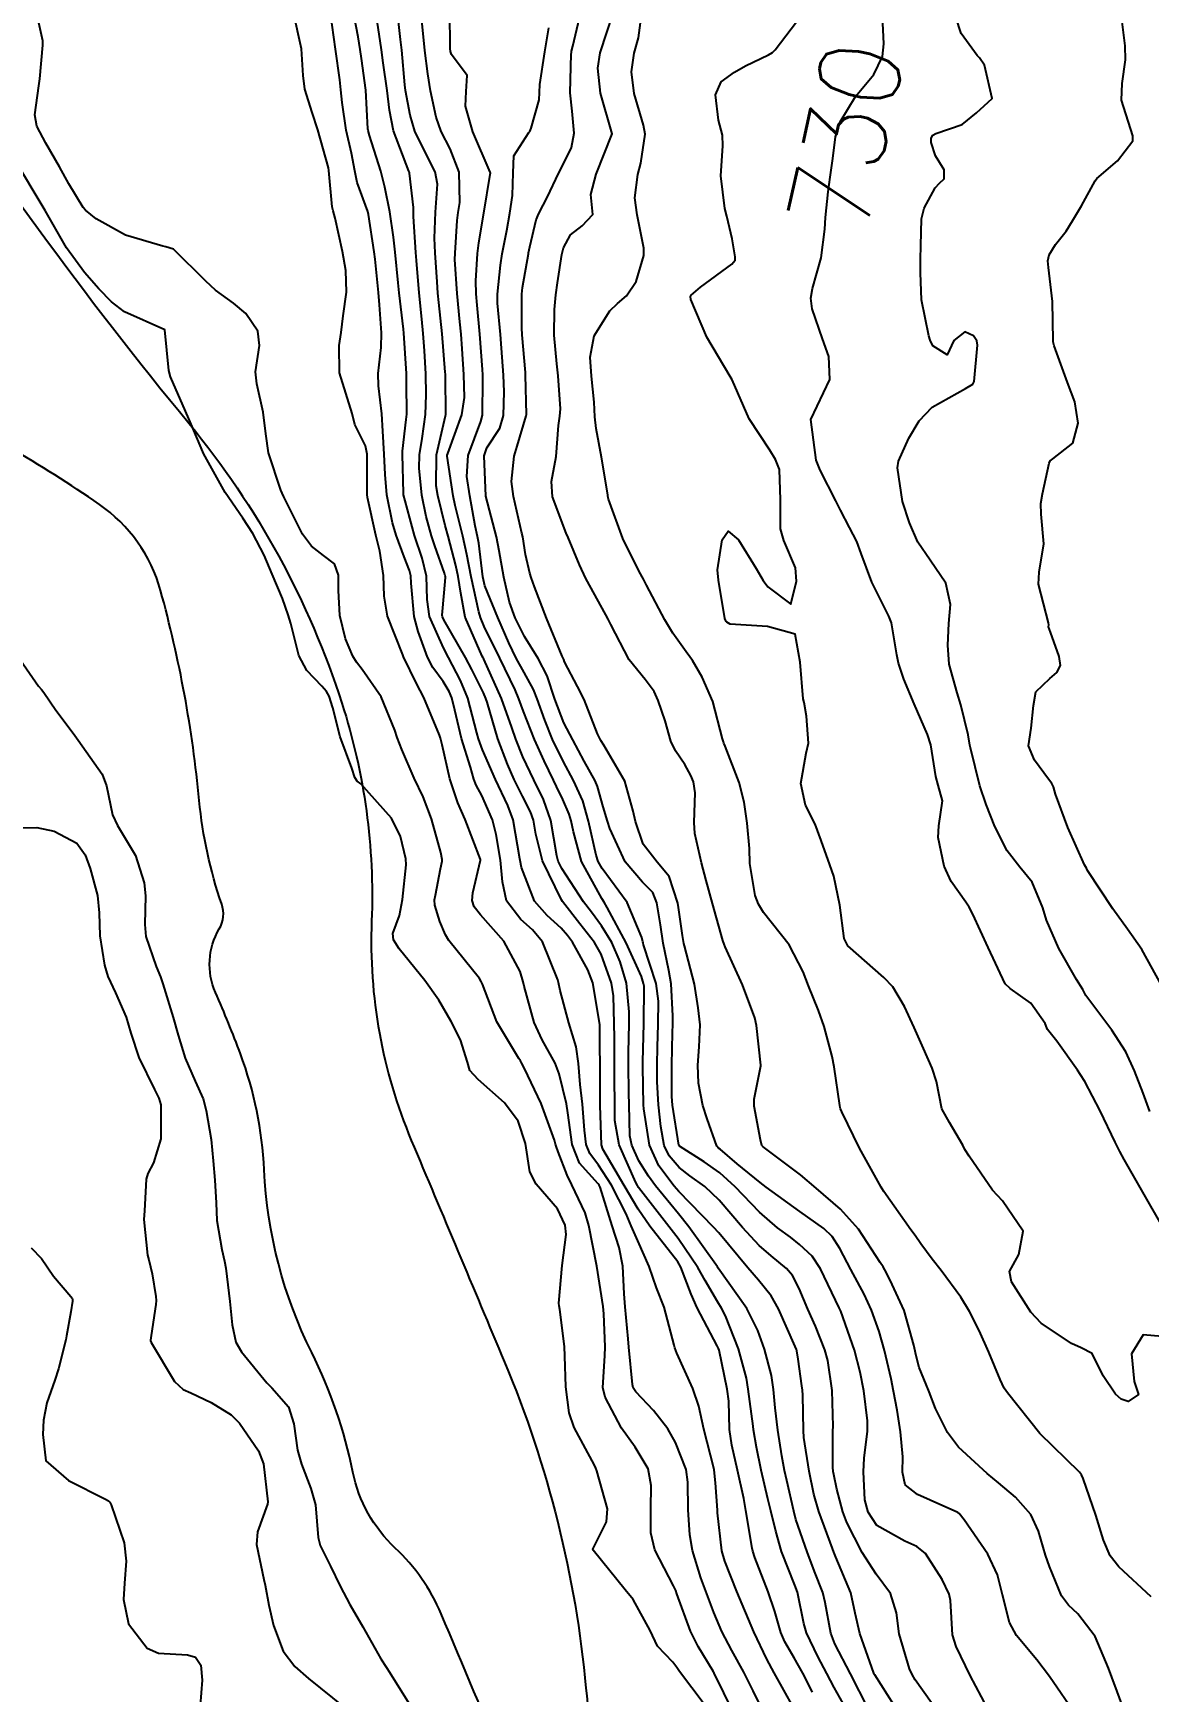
# Model space of a CAD drawing. Header units: metres. Extents: x 318500 to 325275, y 7408834 to 7428799.
# Drawn here: x 320035.3 to 320090.5, y 7413137.4 to 7413219.4 of the extents above; entities that cross this region are included whole.
import ezdxf
from ezdxf.enums import TextEntityAlignment as Align

# ---------------------------------------------------------------- set-up
doc = ezdxf.new("R2010")
doc.units = ezdxf.units.M
doc.header["$MEASUREMENT"] = 0
for name, color, linetype in [('Cotas', 45, 'Continuous'), ('Curvas de Nivel 1m', 11, 'Continuous'), ('Curvas de Nivel 5m', 15, 'Continuous'), ('Hidrografia', 140, 'Continuous'), ('Vias Secundárias', 230, 'Continuous')]:
    doc.layers.add(name, color=color, linetype=linetype)
doc.styles.add('Style-STANDARD', font='STANDARD.shx')

msp = doc.modelspace()

# ---------------------------------------------------------------- linework, layer by layer
at = {"layer": 'Curvas de Nivel 1m', "flags": 128}
for points, elevation in [([(320069.91, 7413136.35), (320068.964, 7413138.295), (320068.929, 7413138.36), (320068.9, 7413138.408), (320068.159, 7413139.618), (320067.794, 7413140.377), (320067.112, 7413142.223), (320067.056, 7413142.388), (320066.953, 7413142.62), (320066.018, 7413144.404), (320065.822, 7413145.241), (320065.821, 7413146.408), (320065.845, 7413147.58), (320065.687, 7413148.41), (320065.046, 7413149.476), (320064.379, 7413150.427), (320063.561, 7413151.95), (320063.457, 7413152.436), (320063.543, 7413153.996), (320063.558, 7413154.436), (320063.502, 7413156.069), (320063.468, 7413156.437), (320063.16, 7413158.44), (320062.759, 7413160.446), (320062.569, 7413161.079), (320061.924, 7413162.459), (320061.691, 7413162.93), (320061.236, 7413164.087), (320061.135, 7413164.367), (320061.101, 7413164.472), (320061.051, 7413164.664), (320060.4, 7413166.483), (320059.581, 7413168.21), (320059.433, 7413168.498), (320059.384, 7413168.582), (320059.302, 7413168.713), (320058.213, 7413170.511), (320057.491, 7413172.375), (320057.438, 7413172.519), (320057.352, 7413172.664), (320055.834, 7413174.543), (320055.662, 7413174.825), (320055.389, 7413175.479), (320055.134, 7413176.29), (320055.128, 7413176.554), (320055.167, 7413176.79), (320055.423, 7413178.08), (320055.505, 7413178.473), (320055.51, 7413178.549), (320055.435, 7413178.887), (320054.982, 7413180.557), (320054.555, 7413181.648), (320054.111, 7413182.571), (320053.501, 7413183.997), (320053.277, 7413184.582), (320053.156, 7413184.943), (320052.484, 7413186.591), (320051.554, 7413187.951), (320051.264, 7413188.312), (320051.079, 7413188.607), (320050.726, 7413189.46), (320050.442, 7413190.617), (320050.374, 7413191.853), (320050.37, 7413192.619), (320050.181, 7413193.177), (320049.63, 7413193.588), (320049.038, 7413194.043), (320048.587, 7413194.646), (320047.667, 7413196.482), (320047.584, 7413196.661), (320047.525, 7413196.809), (320046.906, 7413198.668), (320046.773, 7413199.606), (320046.656, 7413200.671), (320046.335, 7413202.081), (320046.275, 7413202.675), (320046.465, 7413203.978), (320046.389, 7413204.674), (320045.789, 7413205.56), (320045.178, 7413206.073), (320044.297, 7413206.703), (320043.807, 7413207.152), (320042.22, 7413208.734), (320041.832, 7413208.86), (320041.689, 7413208.885), (320039.84, 7413209.432), (320038.393, 7413210.241), (320037.858, 7413210.659), (320037.753, 7413210.792), (320037.039, 7413211.969), (320036.569, 7413212.81), (320035.897, 7413213.972), (320035.46, 7413214.824), (320035.36, 7413215.383), (320035.555, 7413216.824), (320035.599, 7413217.167), (320035.758, 7413218.822), (320035.75, 7413219.035), (320035.351, 7413220.826)], 717), ([(320071.43, 7413136.332), (320070.886, 7413137.421), (320070.427, 7413138.345), (320069.833, 7413139.428), (320069.343, 7413140.356), (320068.934, 7413141.311), (320068.539, 7413142.366), (320068.305, 7413143.025), (320067.887, 7413144.376), (320067.748, 7413145.139), (320067.666, 7413146.38), (320067.659, 7413147.742), (320067.566, 7413148.382), (320067.05, 7413149.719), (320066.664, 7413150.396), (320065.96, 7413151.298), (320065.078, 7413152.212), (320064.956, 7413152.421), (320064.923, 7413152.581), (320064.736, 7413154.424), (320064.702, 7413154.839), (320064.56, 7413156.426), (320064.512, 7413157.06), (320064.439, 7413158.427), (320064.254, 7413159.349), (320063.906, 7413160.433), (320063.323, 7413162.334), (320063.274, 7413162.439), (320063.221, 7413162.511), (320062.303, 7413163.526), (320061.931, 7413164.46), (320061.714, 7413166.013), (320061.648, 7413166.464), (320061.292, 7413167.955), (320061.094, 7413168.473), (320060.457, 7413169.628), (320060.061, 7413170.489), (320059.554, 7413172.29), (320059.505, 7413172.498), (320059.358, 7413173.016), (320058.546, 7413174.508), (320057.393, 7413175.812), (320057.08, 7413176.208), (320056.984, 7413176.526), (320057.025, 7413176.907), (320057.402, 7413178.52), (320057.402, 7413178.549), (320056.636, 7413180.532), (320056.275, 7413181.345), (320055.886, 7413182.544), (320055.505, 7413184.217), (320055.415, 7413184.551), (320055.37, 7413184.694), (320054.599, 7413186.564), (320054.226, 7413187.249), (320053.598, 7413188.579), (320053.561, 7413188.676), (320052.791, 7413190.588), (320052.627, 7413191.568), (320052.599, 7413192.59), (320052.427, 7413193.797), (320052.228, 7413194.594), (320051.812, 7413196.454), (320051.799, 7413196.599), (320051.799, 7413198.499), (320051.792, 7413198.599), (320051.704, 7413199.008), (320051.179, 7413200.072), (320051.045, 7413200.61), (320050.732, 7413201.612), (320050.427, 7413202.62), (320050.414, 7413203.977), (320050.504, 7413204.619), (320050.612, 7413205.442), (320050.766, 7413206.616), (320050.746, 7413207.686), (320050.573, 7413208.619), (320050.207, 7413210.272), (320050.107, 7413210.626), (320050.069, 7413210.833), (320049.898, 7413212.63), (320049.882, 7413212.754), (320049.353, 7413214.638), (320049.075, 7413215.491), (320048.711, 7413216.648), (320048.63, 7413217.333), (320048.546, 7413218.651), (320048.141, 7413220.504)], 718), ([(320076.578, 7413136.559), (320075.699, 7413138.272), (320074.922, 7413139.757), (320074.723, 7413140.283), (320074.45, 7413141.792), (320074.329, 7413142.289), (320073.924, 7413143.338), (320073.55, 7413144.301), (320073.004, 7413145.906), (320072.893, 7413146.312), (320072.545, 7413147.837), (320072.441, 7413148.319), (320072.305, 7413149.057), (320072.11, 7413150.324), (320071.973, 7413151.43), (320071.895, 7413152.328), (320071.796, 7413153.028), (320071.451, 7413154.335), (320071.124, 7413155.259), (320070.567, 7413156.346), (320069.16, 7413158.34), (320069.124, 7413158.397), (320067.709, 7413160.382), (320067.199, 7413161.015), (320066.06, 7413162.407), (320065.704, 7413162.892), (320065.232, 7413163.648), (320064.877, 7413164.424), (320064.792, 7413164.88), (320064.747, 7413166.425), (320064.736, 7413166.968), (320064.724, 7413168.426), (320064.727, 7413169.004), (320064.752, 7413170.426), (320064.748, 7413171.006), (320064.613, 7413172.427), (320064.313, 7413173.483), (320063.887, 7413174.435), (320063.388, 7413175.27), (320062.883, 7413175.936), (320062.498, 7413176.454), (320061.424, 7413178.1), (320061.237, 7413178.473), (320061.172, 7413178.736), (320060.88, 7413180.479), (320060.509, 7413181.523), (320060.037, 7413182.492), (320059.497, 7413183.628), (320059.141, 7413184.504), (320058.947, 7413185.078), (320058.43, 7413186.511), (320057.559, 7413188.456), (320057.538, 7413188.499), (320057.527, 7413188.52), (320057.483, 7413188.599), (320056.643, 7413190.534), (320056.424, 7413191.721), (320056.302, 7413192.54), (320056.181, 7413193.097), (320055.792, 7413194.548), (320055.648, 7413195.061), (320055.282, 7413196.556), (320055.205, 7413197.03), (320055.221, 7413198.557), (320055.669, 7413200.5), (320055.68, 7413200.551), (320055.662, 7413202.465), (320055.662, 7413202.551), (320055.655, 7413202.648), (320055.495, 7413204.554), (320055.341, 7413206.102), (320055.295, 7413206.558), (320055.25, 7413207.117), (320055.149, 7413208.56), (320055.123, 7413209.279), (320055.178, 7413210.56), (320055.27, 7413211.955), (320055.159, 7413212.561), (320054.382, 7413214.094), (320054.15, 7413214.576), (320053.922, 7413215.369), (320053.695, 7413216.582), (320053.658, 7413216.868), (320053.503, 7413218.585), (320053.443, 7413219.11), (320053.285, 7413220.587)], 722), ([(320080.148, 7413136.211), (320078.896, 7413137.969), (320078.749, 7413138.232), (320078.618, 7413138.52), (320078.102, 7413140.242), (320077.98, 7413141.284), (320077.676, 7413142.249), (320076.964, 7413143.205), (320076.274, 7413144.267), (320075.526, 7413145.751), (320075.314, 7413146.277), (320075.021, 7413147.402), (320074.872, 7413148.126), (320074.839, 7413148.283), (320074.821, 7413148.496), (320074.834, 7413150.283), (320074.841, 7413150.506), (320074.795, 7413152.284), (320074.587, 7413153.77), (320074.436, 7413154.29), (320073.965, 7413155.46), (320073.595, 7413156.303), (320073.155, 7413157.329), (320072.83, 7413157.98), (320072.539, 7413158.319), (320071.778, 7413158.94), (320071.177, 7413159.464), (320070.364, 7413160.348), (320069.21, 7413161.705), (320068.502, 7413162.371), (320067.746, 7413162.9), (320067.229, 7413163.308), (320066.728, 7413163.891), (320066.486, 7413164.401), (320066.311, 7413165.347), (320066.2, 7413166.406), (320066.14, 7413167.554), (320066.139, 7413168.407), (320066.162, 7413169.26), (320066.192, 7413170.407), (320066.198, 7413171.546), (320066.086, 7413172.409), (320065.465, 7413174.333), (320065.439, 7413174.419), (320065.432, 7413174.47), (320065.383, 7413174.694), (320064.659, 7413176.427), (320063.425, 7413178.103), (320063.217, 7413178.443), (320063.119, 7413178.761), (320062.749, 7413180.451), (320062.461, 7413181.447), (320062.006, 7413182.462), (320061.494, 7413183.405), (320060.966, 7413184.478), (320060.574, 7413185.435), (320060.201, 7413186.49), (320060.013, 7413186.962), (320059.553, 7413187.793), (320059.171, 7413188.504), (320058.806, 7413189.273), (320058.249, 7413190.513), (320057.614, 7413192.087), (320057.512, 7413192.522), (320057.31, 7413194.198), (320057.252, 7413194.526), (320057.128, 7413195.048), (320056.865, 7413196.532), (320056.726, 7413197.493), (320056.793, 7413198.534), (320057.414, 7413200.221), (320057.493, 7413200.523), (320057.522, 7413202.299), (320057.515, 7413202.524), (320057.5, 7413202.778), (320057.364, 7413204.526), (320057.239, 7413205.972), (320057.189, 7413206.529), (320057.172, 7413207.167), (320057.257, 7413208.529), (320057.32, 7413209.045), (320057.562, 7413210.524), (320057.879, 7413212.437), (320057.89, 7413212.51), (320057.88, 7413212.548), (320057.018, 7413214.533), (320056.657, 7413215.811), (320056.686, 7413216.539), (320056.741, 7413217.331), (320055.958, 7413218.373), (320055.916, 7413218.507), (320055.908, 7413218.551), (320055.906, 7413218.606), (320055.877, 7413220.552)], 724), ([(320072.874, 7413136.597), (320071.926, 7413138.325), (320071.567, 7413138.988), (320070.92, 7413140.34), (320070.079, 7413142.349), (320069.478, 7413143.85), (320069.34, 7413144.356), (320069.128, 7413146.229), (320069.12, 7413146.359), (320069.02, 7413147.714), (320068.963, 7413148.361), (320068.947, 7413148.446), (320068.447, 7413150.369), (320068.206, 7413151.507), (320067.898, 7413152.378), (320067.106, 7413154.129), (320067.006, 7413154.392), (320066.971, 7413154.533), (320066.478, 7413156.4), (320066.105, 7413157.361), (320065.746, 7413158.411), (320065.179, 7413159.68), (320064.852, 7413160.423), (320064.601, 7413161.024), (320063.879, 7413162.433), (320063.23, 7413163.431), (320062.802, 7413164.013), (320062.628, 7413164.449), (320062.545, 7413165.156), (320062.44, 7413166.452), (320062.326, 7413167.413), (320062.248, 7413168.456), (320062.136, 7413169.285), (320061.771, 7413170.463), (320061.344, 7413172.067), (320061.259, 7413172.471), (320061.227, 7413172.597), (320060.463, 7413174.484), (320059.965, 7413175.07), (320059.391, 7413175.575), (320058.683, 7413176.507), (320058.482, 7413177.441), (320058.383, 7413178.51), (320058.182, 7413179.78), (320057.996, 7413180.515), (320057.472, 7413181.707), (320057.184, 7413182.231), (320057.075, 7413182.526), (320056.903, 7413183.114), (320056.458, 7413184.536), (320056.132, 7413185.94), (320055.979, 7413186.543), (320055.853, 7413186.855), (320055.548, 7413187.353), (320055.037, 7413188.04), (320054.78, 7413188.562), (320054.319, 7413189.829), (320054.116, 7413190.572), (320053.973, 7413192.216), (320053.956, 7413192.575), (320053.892, 7413192.845), (320053.629, 7413193.517), (320053.221, 7413194.584), (320053.04, 7413195.195), (320052.765, 7413196.589), (320052.684, 7413197.591), (320052.636, 7413198.591), (320052.57, 7413199.733), (320052.517, 7413200.592), (320052.353, 7413201.981), (320052.336, 7413202.594), (320052.486, 7413203.876), (320052.494, 7413204.593), (320052.402, 7413205.985), (320052.349, 7413206.595), (320052.184, 7413208.237), (320052.141, 7413208.597), (320051.858, 7413210.454), (320051.819, 7413210.601), (320051.306, 7413212.041), (320051.185, 7413212.61), (320051.014, 7413213.492), (320050.762, 7413214.617), (320050.553, 7413215.999), (320050.491, 7413216.622), (320050.435, 7413217.113), (320050.226, 7413218.626), (320049.987, 7413220.418)], 719), ([(320075.642, 7413136.272), (320074.89, 7413137.595), (320074.53, 7413138.286), (320074.084, 7413139.12), (320073.525, 7413140.301), (320073.386, 7413140.755), (320073.079, 7413142.308), (320072.955, 7413142.662), (320072.289, 7413144.32), (320071.999, 7413145.321), (320071.754, 7413146.329), (320071.605, 7413146.92), (320071.278, 7413148.336), (320071.047, 7413149.48), (320070.903, 7413150.342), (320070.881, 7413150.522), (320070.643, 7413152.344), (320070.552, 7413152.889), (320070.165, 7413154.349), (320069.52, 7413155.97), (320069.324, 7413156.358), (320069.143, 7413156.653), (320068.506, 7413157.722), (320068.144, 7413158.375), (320067.181, 7413159.802), (320066.721, 7413160.397), (320065.219, 7413162.33), (320065.162, 7413162.421), (320065.078, 7413162.564), (320064.26, 7413164.43), (320064.051, 7413165.64), (320064.039, 7413166.432), (320064.025, 7413167.697), (320064.021, 7413168.433), (320064.023, 7413169.723), (320064.016, 7413170.433), (320063.974, 7413171.8), (320063.872, 7413172.435), (320063.371, 7413173.869), (320063.039, 7413174.445), (320062.305, 7413175.372), (320061.456, 7413176.469), (320061.401, 7413176.551), (320060.465, 7413178.484), (320060.135, 7413179.805), (320060.02, 7413180.492), (320059.87, 7413180.9), (320059.472, 7413181.687), (320059.071, 7413182.504), (320058.728, 7413183.272), (320058.263, 7413184.512), (320057.727, 7413186.328), (320057.664, 7413186.519), (320057.543, 7413186.785), (320056.973, 7413187.948), (320056.664, 7413188.533), (320055.588, 7413190.406), (320055.523, 7413190.551), (320055.511, 7413190.632), (320055.608, 7413191.735), (320055.668, 7413192.5), (320055.665, 7413192.549), (320055.656, 7413192.585), (320055.622, 7413192.704), (320055.135, 7413194.057), (320054.971, 7413194.56), (320054.704, 7413195.514), (320054.491, 7413196.568), (320054.36, 7413197.9), (320054.385, 7413198.57), (320054.52, 7413199.38), (320054.685, 7413200.566), (320054.708, 7413201.539), (320054.689, 7413202.566), (320054.632, 7413203.702), (320054.563, 7413204.568), (320054.493, 7413205.275), (320054.36, 7413206.572), (320054.229, 7413208.169), (320054.2, 7413208.574), (320054.084, 7413210.349), (320054.087, 7413210.577), (320054.087, 7413210.801), (320053.879, 7413212.501), (320053.865, 7413212.58), (320053.86, 7413212.6), (320053.103, 7413214.588), (320052.898, 7413215.618), (320052.776, 7413216.592), (320052.589, 7413217.958), (320052.503, 7413218.595), (320052.231, 7413220.353)], 721), ([(320078.151, 7413136.241), (320076.899, 7413138.222), (320076.877, 7413138.26), (320076.858, 7413138.303), (320076.154, 7413140.268), (320075.935, 7413141.275), (320075.71, 7413142.272), (320074.976, 7413144.04), (320074.878, 7413144.282), (320074.805, 7413144.461), (320074.127, 7413146.293), (320073.879, 7413147.158), (320073.653, 7413148.301), (320073.399, 7413149.96), (320073.373, 7413150.305), (320073.338, 7413152.055), (320073.324, 7413152.306), (320073.301, 7413152.516), (320073.105, 7413153.841), (320073.045, 7413154.246), (320073.031, 7413154.311), (320072.969, 7413154.455), (320072.142, 7413156.325), (320071.782, 7413156.963), (320071.154, 7413157.737), (320070.624, 7413158.345), (320069.186, 7413160.082), (320068.931, 7413160.364), (320067.216, 7413162.122), (320066.98, 7413162.394), (320066.228, 7413163.403), (320065.755, 7413164.412), (320065.474, 7413166.21), (320065.465, 7413166.417), (320065.43, 7413168.286), (320065.428, 7413168.418), (320065.433, 7413168.55), (320065.478, 7413170.418), (320065.488, 7413172.278), (320065.469, 7413172.418), (320065.355, 7413172.756), (320064.596, 7413174.428), (320063.661, 7413176.173), (320063.512, 7413176.439), (320063.403, 7413176.615), (320062.399, 7413178.455), (320061.992, 7413179.922), (320061.889, 7413180.464), (320061.788, 7413180.79), (320061.47, 7413181.511), (320061.165, 7413182.163), (320061.014, 7413182.477), (320060.553, 7413183.425), (320060.064, 7413184.492), (320059.531, 7413185.872), (320059.298, 7413186.502), (320059.106, 7413186.943), (320058.348, 7413188.512), (320057.583, 7413190.073), (320057.395, 7413190.523), (320057.321, 7413190.797), (320056.941, 7413192.53), (320056.73, 7413193.632), (320056.53, 7413194.537), (320056.148, 7413196.058), (320056.054, 7413196.544), (320055.748, 7413198.501), (320055.752, 7413198.549), (320055.776, 7413198.624), (320056.48, 7413200.539), (320056.604, 7413201.408), (320056.57, 7413202.538), (320056.494, 7413203.814), (320056.438, 7413204.54), (320056.384, 7413205.139), (320056.252, 7413206.543), (320056.136, 7413208.234), (320056.14, 7413208.545), (320056.246, 7413210.153), (320056.292, 7413210.544), (320056.375, 7413211.053), (320056.347, 7413212.543), (320055.897, 7413213.692), (320055.452, 7413214.557), (320055.213, 7413215.269), (320054.932, 7413216.565), (320054.793, 7413217.412), (320054.651, 7413218.57), (320054.498, 7413220.056)], 723), ([(320086.871, 7413136.185), (320085.544, 7413138.14), (320084.912, 7413138.963), (320083.915, 7413140.165), (320083.567, 7413140.801), (320083.211, 7413142.176), (320082.965, 7413143.17), (320082.499, 7413144.185), (320081.315, 7413145.887), (320081.071, 7413146.199), (320081.01, 7413146.244), (320079.649, 7413146.853), (320079.019, 7413147.138), (320078.41, 7413147.625), (320078.265, 7413148.241), (320078.284, 7413148.998), (320078.18, 7413150.243), (320078.012, 7413151.31), (320077.835, 7413152.249), (320077.709, 7413152.863), (320077.384, 7413154.256), (320077.124, 7413155.198), (320076.741, 7413156.264), (320076.379, 7413157.041), (320075.724, 7413158.274), (320075.18, 7413159.3), (320074.794, 7413159.894), (320074.38, 7413160.292), (320073.202, 7413161.137), (320071.532, 7413162.335), (320071.224, 7413162.575), (320070.096, 7413163.493), (320069.248, 7413164.215), (320069.164, 7413164.276), (320069.081, 7413164.363), (320068.606, 7413165.716), (320068.39, 7413166.373), (320068.176, 7413167.487), (320068.145, 7413168.377), (320068.221, 7413169.284), (320068.258, 7413170.376), (320068.172, 7413171.217), (320067.979, 7413172.381), (320067.495, 7413174.271), (320067.459, 7413174.389), (320067.386, 7413174.782), (320067.193, 7413176.179), (320067.166, 7413176.394), (320066.733, 7413177.713), (320066.133, 7413178.409), (320065.443, 7413179.314), (320065.064, 7413180.424), (320064.947, 7413180.944), (320064.542, 7413182.429), (320063.507, 7413184.207), (320063.358, 7413184.442), (320063.188, 7413184.772), (320062.53, 7413186.455), (320062.199, 7413187.113), (320061.559, 7413188.327), (320061.525, 7413188.436), (320061.51, 7413188.471), (320061.435, 7413188.599), (320060.658, 7413190.484), (320060.065, 7413192.041), (320059.901, 7413192.496), (320059.838, 7413192.712), (320059.631, 7413193.638), (320059.486, 7413194.502), (320059.45, 7413194.695), (320059.039, 7413196.506), (320058.94, 7413197.248), (320059.057, 7413198.506), (320059.214, 7413198.996), (320059.661, 7413200.501), (320059.667, 7413200.554), (320059.627, 7413202.501), (320059.62, 7413202.634), (320059.463, 7413204.503), (320059.447, 7413204.84), (320059.441, 7413206.504), (320059.474, 7413206.835), (320059.767, 7413208.501), (320059.778, 7413208.553), (320059.835, 7413208.848), (320060.16, 7413210.191), (320060.278, 7413210.494), (320060.71, 7413211.329), (320061.254, 7413212.479), (320061.473, 7413212.89), (320061.9, 7413213.77), (320062.034, 7413214.468), (320061.926, 7413215.557), (320061.832, 7413216.472), (320061.883, 7413218.395), (320061.893, 7413218.471), (320061.903, 7413218.528), (320061.965, 7413218.778), (320062.357, 7413220.464)], 726), ([(320089.373, 7413136.092), (320088.889, 7413137.395), (320088.623, 7413138.103), (320088.458, 7413138.553), (320087.805, 7413140.111), (320086.941, 7413141.238), (320086.489, 7413141.67), (320086.138, 7413142.132), (320085.538, 7413143.575), (320085.343, 7413144.145), (320084.998, 7413145.323), (320084.612, 7413146.156), (320083.862, 7413147.011), (320083.025, 7413147.719), (320082.457, 7413148.186), (320081.049, 7413149.487), (320080.5, 7413150.208), (320079.907, 7413151.388), (320079.596, 7413152.222), (320079.449, 7413152.581), (320079.102, 7413153.425), (320078.936, 7413154.061), (320078.897, 7413154.233), (320078.83, 7413154.519), (320078.353, 7413156.242), (320077.666, 7413157.749), (320077.405, 7413158.256), (320077.317, 7413158.403), (320077.174, 7413158.617), (320076.104, 7413160.271), (320075.205, 7413161.259), (320074, 7413162.298), (320073.23, 7413162.949), (320071.384, 7413164.338), (320071.318, 7413164.407), (320071.253, 7413164.681), (320070.941, 7413166.343), (320070.931, 7413166.688), (320071.261, 7413168.34), (320071.262, 7413168.379), (320071.046, 7413170.343), (320070.963, 7413170.715), (320070.355, 7413172.35), (320069.506, 7413174.231), (320069.444, 7413174.359), (320069.383, 7413174.542), (320068.877, 7413176.368), (320068.554, 7413177.505), (320068.322, 7413178.377), (320068.006, 7413179.828), (320067.963, 7413180.382), (320068.01, 7413181.854), (320067.929, 7413182.383), (320067.81, 7413182.702), (320067.499, 7413183.252), (320067.036, 7413183.93), (320066.811, 7413184.4), (320066.529, 7413185.401), (320066.189, 7413186.41), (320065.985, 7413186.852), (320065.55, 7413187.45), (320064.751, 7413188.428), (320063.849, 7413190.174), (320063.712, 7413190.439), (320063.593, 7413190.65), (320062.611, 7413192.455), (320062.292, 7413193.125), (320061.731, 7413194.469), (320061.643, 7413194.682), (320060.963, 7413196.481), (320060.917, 7413197.246), (320061.137, 7413198.478), (320061.26, 7413200.021), (320061.328, 7413200.476), (320061.354, 7413200.847), (320061.243, 7413202.478), (320061.172, 7413203.066), (320061.041, 7413204.481), (320061.064, 7413205.753), (320061.133, 7413206.48), (320061.213, 7413207.075), (320061.427, 7413208.476), (320061.507, 7413208.803), (320061.845, 7413209.439), (320062.421, 7413209.892), (320062.957, 7413210.454), (320062.859, 7413211.44), (320063.128, 7413212.451), (320063.91, 7413214.44), (320063.334, 7413216.449), (320063.203, 7413217.696), (320063.317, 7413218.45), (320063.964, 7413220.415)], 727), ([(320090.568, 7413142.076), (320088.972, 7413143.568), (320088.537, 7413144.104), (320088.21, 7413144.889), (320087.841, 7413146.112), (320087.21, 7413147.936), (320087.132, 7413148.119), (320087.032, 7413148.248), (320085.06, 7413150.15), (320083.461, 7413152.174), (320083.309, 7413152.394), (320083.096, 7413152.821), (320082.542, 7413154.186), (320082.068, 7413155.248), (320081.582, 7413156.196), (320081.15, 7413156.899), (320080.185, 7413158.215), (320079.738, 7413158.784), (320079.183, 7413159.532), (320078.897, 7413159.944), (320078.685, 7413160.238), (320077.344, 7413162.132), (320077.262, 7413162.259), (320077.221, 7413162.335), (320076.139, 7413164.271), (320075.268, 7413166.063), (320075.205, 7413166.216), (320075.185, 7413166.281), (320075.174, 7413166.379), (320074.898, 7413168.286), (320074.798, 7413168.797), (320074.402, 7413170.294), (320074.124, 7413171.084), (320073.618, 7413172.306), (320073.36, 7413172.993), (320072.669, 7413174.321), (320071.404, 7413175.921), (320071.144, 7413176.343), (320070.986, 7413176.773), (320070.727, 7413178.347), (320070.701, 7413179.088), (320070.594, 7413180.349), (320070.436, 7413181.39), (320070.195, 7413182.353), (320069.508, 7413184.146), (320069.443, 7413184.295), (320069.414, 7413184.361), (320069.366, 7413184.509), (320068.899, 7413186.37), (320068.369, 7413187.567), (320067.888, 7413188.385), (320067.76, 7413188.575), (320067.574, 7413188.825), (320066.919, 7413189.738), (320066.523, 7413190.406), (320065.615, 7413192.117), (320065.457, 7413192.422), (320065.248, 7413192.799), (320064.447, 7413194.432), (320063.731, 7413196.377), (320063.718, 7413196.44), (320063.674, 7413196.683), (320063.378, 7413198.445), (320063.125, 7413199.859), (320063.061, 7413200.45), (320063.014, 7413201.168), (320062.892, 7413202.453), (320062.819, 7413203.399), (320063.022, 7413204.451), (320063.792, 7413205.684), (320064.177, 7413206.055), (320064.624, 7413206.432), (320065.099, 7413207.145), (320065.48, 7413208.424), (320065.471, 7413208.788), (320065.147, 7413210.427), (320065.033, 7413211.268), (320065.182, 7413212.427), (320065.33, 7413212.992), (320065.544, 7413214.424), (320065.469, 7413214.873), (320064.995, 7413216.429), (320064.872, 7413217.515), (320065.006, 7413218.43), (320065.217, 7413219.188), (320065.386, 7413220.426)], 728), ([(320091.123, 7413154.953), (320090.179, 7413155.03), (320089.602, 7413154.093), (320089.732, 7413152.726), (320089.941, 7413152.087), (320089.432, 7413151.747), (320089.086, 7413151.857), (320088.815, 7413152.103), (320088.203, 7413153.004), (320087.655, 7413154.115), (320087.114, 7413154.388), (320086.636, 7413154.608), (320085.132, 7413155.609), (320084.617, 7413156.158), (320083.672, 7413157.663), (320083.566, 7413158.174), (320084.019, 7413159.008), (320084.241, 7413160.164), (320083.212, 7413161.666), (320082.731, 7413162.185), (320081.568, 7413163.874), (320081.361, 7413164.199), (320081.252, 7413164.415), (320080.597, 7413165.544), (320080.225, 7413166.216), (320079.947, 7413167.563), (320079.745, 7413168.223), (320079.315, 7413169.201), (320078.851, 7413170.237), (320078.369, 7413171.274), (320077.786, 7413172.253), (320077.357, 7413172.711), (320075.569, 7413174.278), (320075.385, 7413174.645), (320075.171, 7413176.284), (320074.868, 7413177.731), (320074.673, 7413178.291), (320074.251, 7413179.495), (320073.947, 7413180.303), (320073.474, 7413181.236), (320073.239, 7413182.314), (320073.505, 7413183.806), (320073.62, 7413184.308), (320073.53, 7413185.643), (320073.402, 7413186.312), (320073.358, 7413186.497), (320073.204, 7413188.315), (320072.956, 7413189.692), (320071.587, 7413190.08), (320069.753, 7413190.194), (320069.589, 7413190.285), (320069.552, 7413190.323), (320069.53, 7413190.361), (320069.488, 7413190.466), (320069.177, 7413192.367), (320069.124, 7413192.871), (320069.359, 7413194.364), (320069.654, 7413194.791), (320070.154, 7413194.355), (320071.027, 7413192.948), (320071.384, 7413192.342), (320071.615, 7413192.027), (320072.745, 7413191.181), (320073.036, 7413192.319), (320072.974, 7413192.976), (320072.398, 7413194.329), (320072.235, 7413194.91), (320072.24, 7413196.331), (320072.182, 7413197.843), (320071.994, 7413198.336), (320071.707, 7413198.799), (320070.683, 7413200.35), (320069.839, 7413202.269), (320069.8, 7413202.36), (320069.751, 7413202.44), (320068.594, 7413204.378), (320067.808, 7413206.244), (320067.784, 7413206.39), (320067.811, 7413206.461), (320068.282, 7413206.85), (320069.826, 7413207.99), (320069.991, 7413208.196), (320069.996, 7413208.358), (320069.843, 7413209.241), (320069.586, 7413210.364), (320069.485, 7413210.746), (320069.289, 7413212.369), (320069.392, 7413213.855), (320069.372, 7413214.368), (320069.174, 7413215.118), (320069.017, 7413216.374), (320069.301, 7413217.019), (320069.957, 7413217.489), (320070.511, 7413217.805), (320071.644, 7413218.343), (320071.849, 7413218.464), (320071.973, 7413218.596), (320073.296, 7413220.32)], 729), ([(320090.501, 7413166.082), (320090.183, 7413166.986), (320089.755, 7413168.093), (320089.314, 7413169.028), (320088.628, 7413170.107), (320087.347, 7413171.821), (320087.245, 7413172.018), (320087.19, 7413172.122), (320086.873, 7413172.612), (320086.004, 7413174.141), (320085.401, 7413175.551), (320085.212, 7413176.153), (320084.682, 7413177.42), (320084.081, 7413178.17), (320083.442, 7413178.976), (320082.842, 7413180.186), (320082.404, 7413181.263), (320082.091, 7413182.194), (320081.636, 7413184.071), (320081.611, 7413184.199), (320081.518, 7413184.716), (320081.163, 7413186.206), (320080.972, 7413186.785), (320080.573, 7413188.215), (320080.513, 7413189.15), (320080.57, 7413190.215), (320080.651, 7413191.168), (320080.415, 7413192.218), (320079.637, 7413193.347), (320079.03, 7413194.239), (320078.622, 7413195.208), (320078.268, 7413196.251), (320078.026, 7413197.924), (320078.081, 7413198.254), (320078.579, 7413199.386), (320079.103, 7413200.239), (320079.737, 7413200.918), (320081.382, 7413201.841), (320081.749, 7413202.067), (320081.816, 7413202.199), (320081.985, 7413203.99), (320081.948, 7413204.198), (320081.784, 7413204.457), (320081.352, 7413204.641), (320080.808, 7413204.215), (320080.478, 7413203.511), (320079.776, 7413203.953), (320079.643, 7413204.232), (320079.575, 7413204.442), (320079.21, 7413206.239), (320079.157, 7413207.573), (320079.169, 7413208.24), (320079.184, 7413208.896), (320079.22, 7413210.24), (320079.336, 7413210.77), (320079.883, 7413211.775), (320080.107, 7413212.007), (320080.336, 7413212.223), (320080.327, 7413212.656), (320079.901, 7413213.346), (320079.687, 7413214.013), (320079.697, 7413214.233), (320079.774, 7413214.37), (320079.913, 7413214.45), (320081.226, 7413214.905), (320081.929, 7413215.482), (320082.311, 7413215.819), (320082.708, 7413216.192), (320082.323, 7413217.838), (320082.076, 7413218.199), (320081.971, 7413218.319), (320081.175, 7413219.405), (320080.918, 7413220.216)], 731), ([(320091.088, 7413172.34), (320090.103, 7413174.089), (320089.395, 7413175.11), (320088.675, 7413176.107), (320087.429, 7413178.007), (320087.388, 7413178.079), (320087.367, 7413178.121), (320087.274, 7413178.281), (320086.456, 7413180.135), (320085.842, 7413181.788), (320085.733, 7413182.146), (320085.653, 7413182.309), (320085.494, 7413182.528), (320084.8, 7413183.457), (320084.505, 7413184.165), (320084.644, 7413185.042), (320084.754, 7413186.162), (320084.87, 7413186.84), (320085.56, 7413187.506), (320085.907, 7413187.803), (320086.091, 7413188.142), (320086.016, 7413188.585), (320085.586, 7413189.799), (320085.501, 7413190.063), (320085.508, 7413190.151), (320085.496, 7413190.247), (320085.002, 7413192.159), (320085.029, 7413192.759), (320085.268, 7413194.156), (320085.139, 7413195.633), (320085.118, 7413196.158), (320085.196, 7413196.638), (320085.52, 7413198.153), (320085.582, 7413198.272), (320085.703, 7413198.365), (320086.704, 7413199.146), (320086.96, 7413200.132), (320086.799, 7413201.192), (320086.44, 7413202.14), (320085.777, 7413203.962), (320085.732, 7413204.151), (320085.726, 7413204.206), (320085.689, 7413206.152), (320085.501, 7413207.829), (320085.467, 7413208.155), (320085.529, 7413208.46), (320085.842, 7413208.962), (320086.371, 7413209.623), (320086.687, 7413210.138), (320087.129, 7413210.873), (320087.799, 7413212.121), (320087.891, 7413212.225), (320088.903, 7413213.107), (320089.661, 7413214.102), (320089.67, 7413214.346), (320089.099, 7413216.108), (320089.138, 7413216.923), (320089.307, 7413218.107), (320089.294, 7413218.789), (320089.114, 7413220.109)], 732), ([(320068.467, 7413136.775), (320067.238, 7413138.385), (320067.104, 7413138.589), (320066.905, 7413138.855), (320066.154, 7413139.643), (320065.799, 7413140.407), (320064.943, 7413141.942), (320064.562, 7413142.424), (320062.979, 7413144.385), (320062.96, 7413144.44), (320062.981, 7413144.5), (320063.638, 7413145.789), (320063.674, 7413146.433), (320063.156, 7413148.31), (320063.105, 7413148.439), (320063.032, 7413148.584), (320062.031, 7413150.455), (320061.787, 7413151.179), (320061.626, 7413152.462), (320061.578, 7413153.987), (320061.56, 7413154.463), (320061.321, 7413156.283), (320061.287, 7413156.468), (320061.28, 7413156.606), (320061.434, 7413158.466), (320061.641, 7413160.005), (320061.579, 7413160.464), (320061.202, 7413161.265), (320060.154, 7413162.486), (320059.841, 7413163.106), (320059.618, 7413164.494), (320059.257, 7413165.604), (320058.588, 7413166.507), (320057.287, 7413167.674), (320056.877, 7413168.109), (320056.755, 7413168.528), (320056.407, 7413169.63), (320055.954, 7413170.54), (320055.336, 7413171.594), (320054.641, 7413172.561), (320053.373, 7413174.137), (320053.093, 7413174.583), (320053.07, 7413174.896), (320053.392, 7413175.772), (320053.548, 7413176.578), (320053.719, 7413178.282), (320053.713, 7413178.576), (320053.447, 7413179.693), (320052.998, 7413180.585), (320051.477, 7413182.284), (320051.303, 7413182.428), (320051.183, 7413182.604), (320051.032, 7413183.062), (320050.462, 7413184.616), (320050.096, 7413186.057), (320049.921, 7413186.624), (320049.78, 7413186.864), (320049.545, 7413187.12), (320048.804, 7413187.893), (320048.421, 7413188.647), (320048.018, 7413190.219), (320047.893, 7413190.655), (320047.602, 7413191.451), (320047.096, 7413192.665), (320046.697, 7413193.602), (320046.144, 7413194.675), (320045.651, 7413195.431), (320044.765, 7413196.694), (320043.699, 7413198.634), (320043.665, 7413198.711), (320043.082, 7413200.088), (320042.8, 7413200.724), (320042.058, 7413202.423), (320041.977, 7413202.737), (320041.78, 7413204.74), (320039.789, 7413205.644), (320039.151, 7413206.127), (320038.528, 7413206.779), (320037.812, 7413207.585), (320036.929, 7413208.804), (320035.858, 7413210.657), (320035.766, 7413210.821), (320035.619, 7413211.066), (320034.56, 7413212.833)], 716), ([(320034.357, 7413188.832), (320035.543, 7413187.121), (320035.681, 7413186.958), (320035.795, 7413186.816), (320036.401, 7413185.933), (320037.258, 7413184.794), (320037.505, 7413184.456), (320038.678, 7413182.772), (320038.905, 7413182.199), (320039.199, 7413180.764), (320039.452, 7413180.226), (320040.333, 7413178.751), (320040.765, 7413177.391), (320040.824, 7413176.746), (320040.793, 7413175.339), (320040.85, 7413174.745), (320041.358, 7413173.26), (320041.575, 7413172.737), (320041.683, 7413172.397), (320042.193, 7413170.727), (320042.441, 7413169.852), (320042.784, 7413168.718), (320043.283, 7413167.583), (320043.673, 7413166.704), (320043.829, 7413166.134), (320044.081, 7413164.697), (320044.174, 7413163.64), (320044.251, 7413162.695), (320044.329, 7413161.567), (320044.352, 7413160.693), (320044.604, 7413159.253), (320044.738, 7413158.686), (320044.801, 7413158.33), (320045.007, 7413156.682), (320045.123, 7413155.53), (320045.3, 7413154.678), (320045.575, 7413154.203), (320046.836, 7413152.662), (320047.078, 7413152.414), (320047.896, 7413151.475), (320048.174, 7413150.643), (320048.342, 7413149.339), (320048.537, 7413148.637), (320049.012, 7413147.435), (320049.241, 7413146.626), (320049.374, 7413145.014), (320049.464, 7413144.623), (320049.98, 7413143.599), (320050.462, 7413142.607), (320050.937, 7413141.701), (320051.586, 7413140.593), (320052.477, 7413139.012), (320052.752, 7413138.581), (320052.897, 7413138.358), (320054.014, 7413136.563)], 716), ([(320034.161, 7413180.121), (320035.45, 7413180.139), (320036.309, 7413179.945), (320037.438, 7413179.352), (320037.842, 7413178.784), (320038.096, 7413178.104), (320038.458, 7413176.774), (320038.531, 7413175.913), (320038.573, 7413174.772), (320038.807, 7413173.32), (320038.963, 7413172.766), (320039.338, 7413171.95), (320039.875, 7413170.754), (320040.109, 7413169.955), (320040.496, 7413168.748), (320041.276, 7413167.167), (320041.495, 7413166.737), (320041.592, 7413166.409), (320041.581, 7413164.735), (320041.228, 7413163.551), (320040.946, 7413163.019), (320040.855, 7413162.744), (320040.774, 7413161.167), (320040.75, 7413160.744), (320040.935, 7413158.97), (320040.995, 7413158.742), (320041.153, 7413158.054), (320041.332, 7413156.927), (320041.349, 7413156.737), (320041.339, 7413156.535), (320041.114, 7413155.008), (320041.076, 7413154.775), (320041.081, 7413154.74), (320041.109, 7413154.659), (320042.257, 7413152.722), (320042.693, 7413152.332), (320043.075, 7413152.161), (320044.07, 7413151.695), (320045.064, 7413151.084), (320045.477, 7413150.676), (320046.41, 7413149.296), (320046.673, 7413148.664), (320046.886, 7413146.777), (320046.871, 7413146.661), (320046.361, 7413145.292), (320046.311, 7413144.667), (320046.676, 7413142.941), (320046.74, 7413142.662), (320046.935, 7413141.66), (320047.163, 7413140.656), (320047.645, 7413139.387), (320048.219, 7413138.64), (320048.891, 7413138.042), (320050.673, 7413136.603)], 717), ([(320035.168, 7413159.345), (320035.688, 7413158.812), (320036.285, 7413157.937), (320037.141, 7413156.928), (320037.205, 7413156.854), (320037.225, 7413156.789), (320037.224, 7413156.704), (320037.131, 7413156.182), (320036.914, 7413154.992), (320036.88, 7413154.793), (320036.531, 7413153.356), (320036.35, 7413152.801), (320035.941, 7413151.679), (320035.788, 7413150.809), (320035.744, 7413150.115), (320035.898, 7413148.807), (320037.016, 7413147.827), (320038.854, 7413146.91), (320039.001, 7413146.824), (320039.061, 7413146.759), (320039.131, 7413146.626), (320039.776, 7413144.752), (320039.879, 7413143.839), (320039.796, 7413142.752), (320039.742, 7413141.948), (320039.985, 7413140.749), (320040.908, 7413139.539), (320041.471, 7413139.297), (320042.905, 7413139.217), (320043.298, 7413139.098), (320043.564, 7413138.7), (320043.632, 7413137.956), (320043.526, 7413136.7)], 718)]:
    msp.add_lwpolyline(points, dxfattribs=dict(at, elevation=elevation))
at = {"layer": 'Curvas de Nivel 5m', "flags": 128}
for points, elevation in [([(320073.82, 7413137.362), (320073.338, 7413138.303), (320072.911, 7413139.061), (320072.451, 7413139.845), (320072.252, 7413140.32), (320071.961, 7413141.35), (320071.627, 7413142.33), (320070.975, 7413144.018), (320070.869, 7413144.341), (320070.833, 7413144.49), (320070.531, 7413146.345), (320070.427, 7413146.935), (320070.114, 7413148.349), (320069.828, 7413149.572), (320069.722, 7413150.353), (320069.675, 7413151.753), (320069.605, 7413152.355), (320069.196, 7413154.272), (320069.168, 7413154.359), (320069.112, 7413154.494), (320068.121, 7413156.375), (320067.811, 7413157.045), (320067.311, 7413158.388), (320067.164, 7413158.654), (320065.782, 7413160.411), (320065.202, 7413161.247), (320064.503, 7413162.427), (320063.453, 7413164.222), (320063.379, 7413164.439), (320063.321, 7413166.388), (320063.32, 7413166.44), (320063.312, 7413168.428), (320063.308, 7413169.272), (320063.295, 7413170.415), (320063.29, 7413170.44), (320063.282, 7413170.479), (320062.951, 7413172.446), (320062.714, 7413173.096), (320061.943, 7413174.462), (320061.709, 7413174.791), (320061.387, 7413175.15), (320060.697, 7413175.785), (320060.078, 7413176.49), (320059.425, 7413178.156), (320059.362, 7413178.501), (320059.348, 7413178.584), (320059.012, 7413180.504), (320058.755, 7413181.219), (320058.137, 7413182.513), (320057.502, 7413183.977), (320057.305, 7413184.523), (320057.225, 7413184.813), (320056.767, 7413186.532), (320056.411, 7413187.4), (320055.821, 7413188.546), (320055.567, 7413189.016), (320054.884, 7413190.561), (320054.757, 7413191.409), (320054.724, 7413192.563), (320054.514, 7413193.452), (320054.142, 7413194.572), (320053.666, 7413196.288), (320053.598, 7413196.581), (320053.589, 7413196.663), (320053.535, 7413198.582), (320053.536, 7413198.747), (320053.717, 7413200.309), (320053.748, 7413200.58), (320053.749, 7413200.608), (320053.743, 7413202.081), (320053.738, 7413202.58), (320053.603, 7413204.582), (320053.584, 7413204.78), (320053.373, 7413206.584), (320053.324, 7413207.068), (320053.174, 7413208.587), (320053.092, 7413209.337), (320052.909, 7413210.59), (320052.668, 7413211.796), (320052.469, 7413212.594), (320051.906, 7413214.361), (320051.838, 7413214.601), (320051.824, 7413214.689), (320051.721, 7413216.603), (320051.508, 7413218.16), (320051.439, 7413218.608), (320051.342, 7413219.237), (320051.077, 7413220.614)], 720), ([(320082.452, 7413136.609), (320081.625, 7413138.193), (320080.921, 7413139.62), (320080.743, 7413140.203), (320080.645, 7413141.902), (320080.579, 7413142.206), (320080.229, 7413142.943), (320079.416, 7413144.223), (320078.985, 7413144.574), (320078.389, 7413144.839), (320077, 7413145.612), (320076.569, 7413146.264), (320076.414, 7413146.868), (320076.336, 7413148.267), (320076.368, 7413148.939), (320076.54, 7413150.265), (320076.545, 7413150.788), (320076.353, 7413152.267), (320076.18, 7413153.189), (320075.891, 7413154.272), (320075.216, 7413156.202), (320075.184, 7413156.28), (320075.141, 7413156.374), (320074.211, 7413158.294), (320073.798, 7413158.922), (320073.182, 7413159.512), (320072.727, 7413159.861), (320072.097, 7413160.326), (320071.201, 7413161.098), (320069.995, 7413162.352), (320069.23, 7413163.048), (320068.454, 7413163.587), (320067.24, 7413164.362), (320067.215, 7413164.416), (320066.891, 7413166.396), (320066.855, 7413166.818), (320066.855, 7413168.397), (320066.894, 7413169.975), (320066.908, 7413170.396), (320066.91, 7413170.813), (320066.822, 7413172.398), (320066.708, 7413173.052), (320066.442, 7413174.404), (320066.301, 7413175.314), (320066.124, 7413176.409), (320065.917, 7413176.922), (320065.415, 7413177.426), (320064.558, 7413178.429), (320063.803, 7413180.088), (320063.688, 7413180.438), (320063.467, 7413181.161), (320063.191, 7413182.158), (320063.069, 7413182.446), (320062.532, 7413183.417), (320061.965, 7413184.463), (320061.523, 7413185.314), (320061.082, 7413186.477), (320060.703, 7413187.634), (320060.251, 7413188.49), (320059.576, 7413189.575), (320059.118, 7413190.505), (320058.838, 7413191.271), (320058.545, 7413192.511), (320058.327, 7413193.819), (320058.187, 7413194.515), (320057.67, 7413196.52), (320057.585, 7413198.522), (320057.704, 7413198.916), (320058.35, 7413199.877), (320058.54, 7413200.512), (320058.574, 7413201.675), (320058.538, 7413202.512), (320058.444, 7413203.839), (320058.38, 7413204.514), (320058.241, 7413206.07), (320058.238, 7413206.516), (320058.389, 7413207.947), (320058.476, 7413208.514), (320058.697, 7413209.662), (320058.848, 7413210.51), (320058.989, 7413211.389), (320059.019, 7413212.509), (320059.054, 7413213.347), (320059.792, 7413214.501), (320059.847, 7413214.565), (320059.913, 7413214.716), (320060.3, 7413216.129), (320060.317, 7413216.494), (320060.331, 7413216.882), (320060.573, 7413218.491), (320060.785, 7413219.681)], 725), ([(320091.193, 7413160.287), (320090.158, 7413162.086), (320089.244, 7413163.716), (320089.026, 7413164.102), (320088.791, 7413164.568), (320088.055, 7413166.112), (320087.292, 7413167.572), (320087.077, 7413167.904), (320086.923, 7413168.126), (320085.905, 7413169.558), (320085.447, 7413170.148), (320085.409, 7413170.227), (320085.333, 7413170.441), (320084.618, 7413171.436), (320083.601, 7413172.176), (320083.353, 7413172.402), (320082.513, 7413174.189), (320081.758, 7413175.843), (320081.569, 7413176.198), (320081.412, 7413176.436), (320080.678, 7413177.466), (320080.338, 7413178.216), (320080.034, 7413179.639), (320080.072, 7413180.221), (320080.245, 7413181.451), (320080.034, 7413182.222), (320079.919, 7413182.648), (320079.675, 7413184.228), (320079.517, 7413184.729), (320078.845, 7413186.24), (320078.333, 7413187.474), (320078.08, 7413188.252), (320077.993, 7413188.673), (320077.72, 7413190.258), (320077.595, 7413190.584), (320076.754, 7413192.269), (320076.225, 7413193.691), (320076.018, 7413194.276), (320075.657, 7413194.975), (320075.202, 7413195.824), (320074.975, 7413196.29), (320074.196, 7413197.799), (320073.999, 7413198.306), (320073.73, 7413200.31), (320074.683, 7413202.296), (320074.633, 7413203.431), (320074.311, 7413204.302), (320073.802, 7413205.79), (320073.736, 7413206.311), (320073.815, 7413206.786), (320074.243, 7413208.304), (320074.432, 7413209.721), (320074.467, 7413210.301), (320074.599, 7413211.58), (320074.701, 7413212.298), (320074.824, 7413213.221), (320074.951, 7413214.294), (320075.183, 7413215.029), (320075.94, 7413216.28), (320076.85, 7413217.378), (320077.283, 7413218.267), (320077.357, 7413218.886), (320077.285, 7413220.267)], 730)]:
    msp.add_lwpolyline(points, dxfattribs=dict(at, elevation=elevation))
at = {"layer": 'Hidrografia'}
for points in [[(319992.514, 7413263.162, -0.043345), (319997.824, 7413252.139, 0.141835), (320002.532, 7413245.868, 0.07237), (320006.653, 7413243.614, -0.173007), (320010.969, 7413239.989, 0.088461), (320018.924, 7413230.66, -0.077479), (320028.653, 7413219.741, 0.028768), (320042.984, 7413200.116, -0.094468), (320050.544, 7413186.273, -0.088131), (320052.015, 7413175.495, 0.110039), (320053.977, 7413164.657, -0.000238), (320058.588, 7413153.682, -0.076409), (320062.617, 7413137.554, 0.123415), (320066.541, 7413126.384, 0.015006)], [(320061.891, 7413125.833, 0.002426), (320055.453, 7413141.24, 0.104755), (320053.184, 7413144.49, -0.15583), (320051.086, 7413148.249, 0.065887), (320049.05, 7413154.166, -0.104555), (320046.699, 7413163.199, 0.077911), (320045.526, 7413168.93, 0.014275), (320044.291, 7413171.971, -0.241135), (320044.476, 7413175.114, 0.219517), (320044.599, 7413176.346, -0.05931), (320043.489, 7413181.461, 0.043514), (320041.572, 7413191.859, 0.176189), (320038.548, 7413196.111, 0.019219), (320034.09, 7413198.94, -0.129591), (320028.353, 7413204.67, 0.054463), (320024.99, 7413209.214, -0.035295), (320018.66, 7413217.117, -0.002493), (320009.454, 7413230.579, 0.049362), (320004.9, 7413236.058, -0.027457), (319997.244, 7413244.491, 0.032416), (319990.974, 7413251.261, -0.079402), (319985.802, 7413258.015, 0.080653), (319984.041, 7413260.303, -2.526002)]]:
    msp.add_lwpolyline(points, format="xyb", dxfattribs=at)
at = {"layer": 'Vias Secundárias'}
msp.add_lwpolyline([(319982.829, 7413240.38), (320013.925, 7413168.383), (320027.293, 7413138.806, 0.029129), (320039.535, 7413115.449, 0.056552), (320051.485, 7413099.858, 0.021719), (320067.965, 7413084.182, -0.01454), (320082.271, 7413070.96, -0.078931), (320097.966, 7413049.797, -0.132503), (320103.001, 7413026.973, -0.067385), (320100.019, 7413010.67, -0.10673), (320089.025, 7412991.825, -0.133915), (320065.117, 7412976.71, -0.05022), (320041.574, 7412972.007, 0.017076), (320013.008, 7412968.245, -0.003162), (319988.484, 7412964.318, 0.086065), (319963.842, 7412956.038, -5.417723)], format="xyb", dxfattribs=at)

# ---------------------------------------------------------------- texts
at = {"layer": 'Cotas', "style": 'Style-STANDARD'}
msp.add_text('730', height=4, rotation=77.61254, dxfattribs=at).set_placement((320075.476, 7413214.335, 730), align=Align.MIDDLE_CENTER)

doc.saveas('drawing.dxf')
